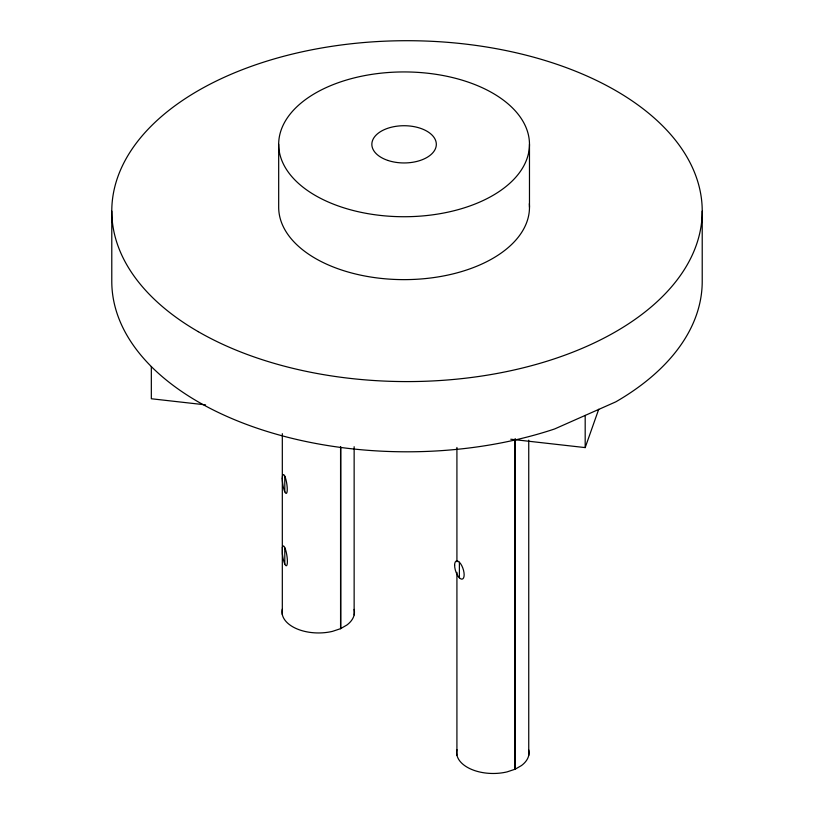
<?xml version="1.0" encoding="UTF-8"?>
<svg xmlns="http://www.w3.org/2000/svg" width="814" height="814" viewBox="0 0 814 814"><rect width="100%" height="100%" fill="white"/><g stroke="black" fill="none" stroke-linecap="round" stroke-linejoin="round"><path stroke-width="1.22" d="M510.775 439.224L585.185 447.598L598.728 409.249M282.316 609.096A36.549 21.103 0 0 0 332.539 631.349L340.567 628.673L346.906 625.01A36.549 21.103 0 0 0 354.141 609.411M456.919 749.623A36.549 21.103 0 0 0 507.132 771.876L515.16 769.199L521.499 765.536A36.549 21.103 0 0 0 528.744 749.938M205.566 404.863L151.333 398.758L151.333 366.575M702.217 211.141L702.217 281.349A295.217 170.441 0 0 1 615.75 401.872L554.609 428.968A295.217 170.441 0 0 1 111.783 281.349L111.783 211.141M585.185 415.415L585.185 447.598M529.476 144.332A125.397 72.395 0 0 1 341.381 207.031A125.397 72.395 0 0 1 341.381 81.634A125.397 72.395 0 0 1 529.476 144.332L529.476 207.234M528.744 440.16L528.744 755.453M515.354 438.99L515.354 769.088M515.16 439.102L515.16 769.199M514.662 439.265L514.662 769.362M459.391 562.23L459.391 577.808M456.919 447.466L456.919 561.731M456.919 572.313L456.919 755.138M354.141 446.713L354.141 614.926M340.751 446.794L340.751 628.561M340.567 447.11L340.567 628.673M284.788 476.2L284.788 491.778M284.788 547.741L284.788 563.97M282.316 433.689L282.316 614.611M278.683 144.332L278.683 207.234A125.397 72.395 0 0 0 407.142 279.609A125.397 72.395 0 0 0 529.334 203.703M282.377 547.619L282.397 553.937A10.022 2.116 81.2 0 0 284.483 563.319L285.154 564.753A10.022 2.116 81.2 0 0 287.383 561.345A10.022 2.116 81.2 0 0 285.093 548.392L284.422 546.957A10.022 2.116 81.2 0 0 282.377 547.619M198.25 331.664A295.217 170.441 0 0 0 692.165 255.26A295.217 170.441 0 0 0 330.596 46.51A295.217 170.441 0 0 0 198.25 331.664M387.963 160.46A32.245 18.62 0 0 0 436.324 144.332A32.245 18.62 0 0 0 387.963 128.215A32.245 18.62 0 0 0 387.963 160.46M454.619 565.242A9.544 3.897 71.6 0 0 461.772 579.151A9.544 3.897 71.6 0 0 461.772 565.659A9.544 3.897 71.6 0 0 454.619 565.242M282.316 478.673A9.544 2.015 81.2 0 0 286.019 493.396A9.544 2.015 81.2 0 0 286.019 479.904A9.544 2.015 81.2 0 0 282.316 478.673"/></g></svg>
